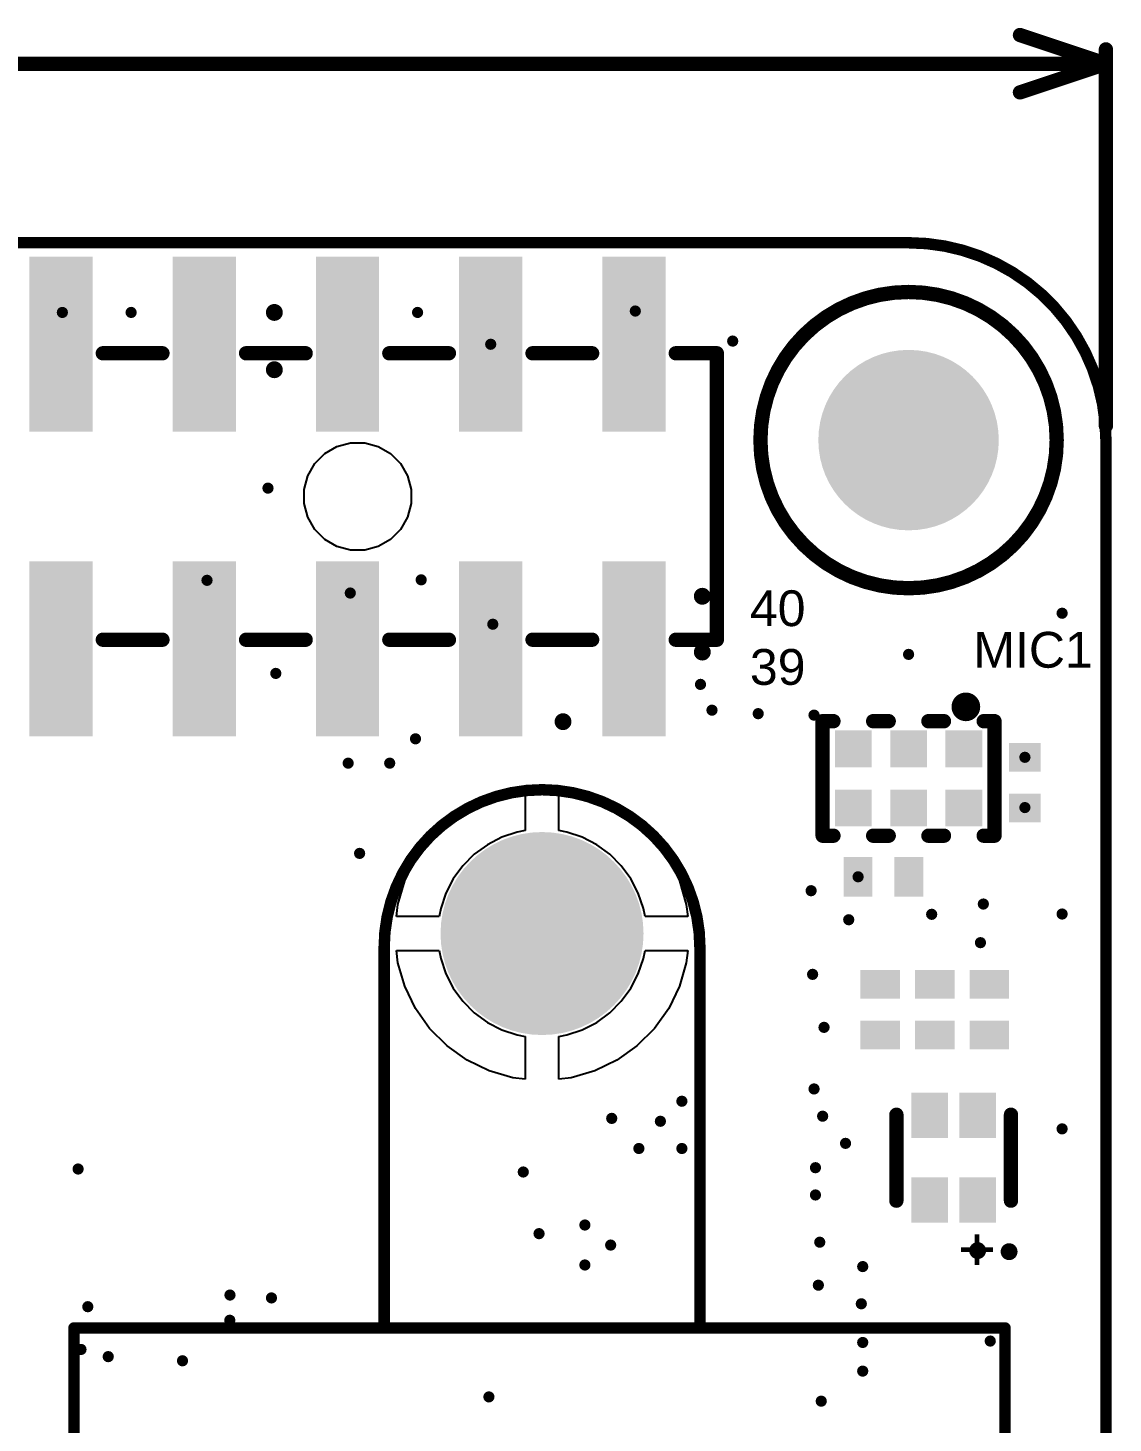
# Model space of a CAD drawing. Header units: inches. Extents: x -6.1 to 65.1, y -0.8 to 59.2.
# Drawn here: x 45.88 to 65.13, y 34.07 to 58.81 of the extents above; entities that cross this region are included whole.
import ezdxf

# ---------------------------------------------------------------- set-up
doc = ezdxf.new("R2010")
doc.units = ezdxf.units.IN
for name, color, linetype in [('Keep-Out Layer', 6, 'Continuous'), ('Mechanical 1', 6, 'Continuous'), ('Pad Holes', 156, 'Continuous'), ('Top Overlay', 2, 'Continuous'), ('Top Paste', 8, 'Continuous'), ('Via Holes', 16, 'Continuous')]:
    doc.layers.add(name, color=color, linetype=linetype)
doc.styles.add('Arial', font='', dxfattribs={"height": 0.2})
doc.styles.get('Arial').set_extended_font_data('Arial')

# ---------------------------------------------------------------- blocks, each defined once
blk = doc.blocks.new('SMD_NUT_M2X5_56X3_1_53MM_2')
at = {"layer": 'Pad Holes'}
h = blk.add_hatch(color=7, dxfattribs=at)
edge = h.paths.add_edge_path()
edge.add_arc((0, 0), 1.8, 0, 360)
at = {"layer": 'Top Paste'}
for p, q in [((-0.936, 2.436), (-0.517, 2.557)), ((-0.517, 2.557), (-0.3, 2.583)), ((-0.3, 2.583), (-0.3, 2.583)), ((-0.3, 2.583), (-0.3, 1.826)), ((0.3, 1.826), (0.3, 2.583)), ((0.3, 2.583), (0.517, 2.557)), ((0.517, 2.557), (0.936, 2.436)), ((-1.684, 1.993), (-1.329, 2.246)), ((-1.329, 2.246), (-0.936, 2.436)), ((0.936, 2.436), (1.329, 2.246)), ((1.329, 2.246), (1.684, 1.993)), ((-1.993, 1.684), (-1.684, 1.993)), ((1.684, 1.993), (1.993, 1.684)), ((-0.441, 1.797), (-0.714, 1.707)), ((-0.3, 1.826), (-0.441, 1.797)), ((0.441, 1.797), (0.3, 1.826)), ((0.3, 1.826), (0.3, 1.826)), ((0.714, 1.707), (0.441, 1.797)), ((-2.246, 1.329), (-1.993, 1.684)), ((-0.97, 1.575), (-1.202, 1.406)), ((-0.714, 1.707), (-0.97, 1.575)), ((0.97, 1.575), (0.714, 1.707)), ((1.202, 1.406), (0.97, 1.575)), ((1.993, 1.684), (2.246, 1.329)), ((-2.436, 0.936), (-2.246, 1.329)), ((-1.202, 1.406), (-1.406, 1.202)), ((1.406, 1.202), (1.202, 1.406)), ((2.246, 1.329), (2.436, 0.936)), ((-1.406, 1.202), (-1.575, 0.97)), ((1.575, 0.97), (1.406, 1.202)), ((-2.557, 0.517), (-2.436, 0.936)), ((-1.575, 0.97), (-1.707, 0.714)), ((1.707, 0.714), (1.575, 0.97)), ((2.436, 0.936), (2.557, 0.517)), ((-2.583, 0.3), (-2.557, 0.517)), ((-1.707, 0.714), (-1.797, 0.441)), ((1.797, 0.441), (1.707, 0.714)), ((2.557, 0.517), (2.583, 0.3)), ((-1.826, 0.3), (-2.583, 0.3)), ((-1.797, 0.441), (-1.826, 0.3)), ((-1.826, 0.3), (-1.826, 0.3)), ((1.826, 0.3), (1.797, 0.441)), ((2.583, 0.3), (1.826, 0.3)), ((2.583, 0.3), (2.583, 0.3)), ((-2.557, -0.517), (-2.583, -0.3)), ((-2.583, -0.3), (-2.583, -0.3)), ((-2.583, -0.3), (-1.826, -0.3)), ((-1.826, -0.3), (-1.797, -0.441)), ((-1.797, -0.441), (-1.707, -0.714)), ((1.707, -0.714), (1.797, -0.441)), ((1.797, -0.441), (1.826, -0.3)), ((1.826, -0.3), (2.583, -0.3)), ((1.826, -0.3), (1.826, -0.3)), ((2.583, -0.3), (2.557, -0.517)), ((-2.436, -0.936), (-2.557, -0.517)), ((-1.707, -0.714), (-1.575, -0.97)), ((1.575, -0.97), (1.707, -0.714)), ((2.557, -0.517), (2.436, -0.936)), ((-2.246, -1.329), (-2.436, -0.936)), ((-1.575, -0.97), (-1.406, -1.202)), ((1.406, -1.202), (1.575, -0.97)), ((2.436, -0.936), (2.246, -1.329)), ((-1.406, -1.202), (-1.202, -1.406)), ((1.202, -1.406), (1.406, -1.202)), ((-1.993, -1.684), (-2.246, -1.329)), ((-1.202, -1.406), (-0.97, -1.575)), ((0.97, -1.575), (1.202, -1.406)), ((2.246, -1.329), (1.993, -1.684)), ((-1.684, -1.993), (-1.993, -1.684)), ((-0.97, -1.575), (-0.714, -1.707)), ((-0.714, -1.707), (-0.441, -1.797)), ((0.441, -1.797), (0.714, -1.707)), ((0.714, -1.707), (0.97, -1.575)), ((1.993, -1.684), (1.684, -1.993)), ((-0.441, -1.797), (-0.3, -1.826)), ((-0.3, -1.826), (-0.3, -2.583)), ((-0.3, -1.826), (-0.3, -1.826)), ((0.3, -1.826), (0.441, -1.797)), ((0.3, -2.583), (0.3, -1.826)), ((-1.329, -2.246), (-1.684, -1.993)), ((1.684, -1.993), (1.329, -2.246)), ((-0.936, -2.436), (-1.329, -2.246)), ((-0.517, -2.557), (-0.936, -2.436)), ((0.936, -2.436), (0.517, -2.557)), ((1.329, -2.246), (0.936, -2.436)), ((-0.3, -2.583), (-0.517, -2.557)), ((0.517, -2.557), (0.3, -2.583)), ((0.3, -2.583), (0.3, -2.583))]:
    blk.add_line(p, q, dxfattribs=at)
blk = doc.blocks.new('HDR_SMD_40P_P2_54_V_M_R2_C20_S7_8_EH_4')
at = {"layer": 'Top Paste'}
for points in [[(14.531, 1.149), (13.409, 1.149), (13.409, 4.251), (14.531, 4.251)], [(17.071, 1.149), (15.949, 1.149), (15.949, 4.251), (17.071, 4.251)], [(19.611, 1.149), (18.489, 1.149), (18.489, 4.251), (19.611, 4.251)], [(22.151, 1.149), (21.029, 1.149), (21.029, 4.251), (22.151, 4.251)], [(24.691, 1.149), (23.569, 1.149), (23.569, 4.251), (24.691, 4.251)], [(14.531, -4.251), (13.409, -4.251), (13.409, -1.149), (14.531, -1.149)], [(17.071, -4.251), (15.949, -4.251), (15.949, -1.149), (17.071, -1.149)], [(19.611, -4.251), (18.489, -4.251), (18.489, -1.149), (19.611, -1.149)], [(22.151, -4.251), (21.029, -4.251), (21.029, -1.149), (22.151, -1.149)], [(24.691, -4.251), (23.569, -4.251), (23.569, -1.149), (24.691, -1.149)]]:
    blk.add_hatch(color=8, dxfattribs=at).paths.add_polyline_path(points)
at = {"layer": 'Keep-Out Layer'}
for p, q in [((18.47, 0.583), (18.647, 0.76)), ((18.47, 0.583), (18.647, 0.76)), ((18.647, 0.76), (18.863, 0.885)), ((18.647, 0.76), (18.863, 0.885)), ((18.863, 0.885), (19.105, 0.95)), ((18.863, 0.885), (19.105, 0.95)), ((19.105, 0.95), (19.355, 0.95)), ((19.105, 0.95), (19.355, 0.95)), ((19.355, 0.95), (19.597, 0.885)), ((19.355, 0.95), (19.597, 0.885)), ((19.597, 0.885), (19.813, 0.76)), ((19.597, 0.885), (19.813, 0.76)), ((19.813, 0.76), (19.99, 0.583)), ((19.813, 0.76), (19.99, 0.583)), ((18.345, 0.367), (18.47, 0.583)), ((18.345, 0.367), (18.47, 0.583)), ((19.99, 0.583), (20.115, 0.367)), ((19.99, 0.583), (20.115, 0.367)), ((18.28, 0.125), (18.345, 0.367)), ((18.28, 0.125), (18.345, 0.367)), ((20.115, 0.367), (20.18, 0.125)), ((20.115, 0.367), (20.18, 0.125)), ((18.28, 0), (18.28, 0.125)), ((18.28, 0), (18.28, 0.125)), ((18.28, -0.125), (18.28, 0)), ((18.28, -0.125), (18.28, 0)), ((20.18, 0.125), (20.18, 0)), ((20.18, 0.125), (20.18, 0)), ((20.18, 0), (20.18, 0)), ((20.18, 0), (20.18, -0.125)), ((20.18, 0), (20.18, 0)), ((20.18, 0), (20.18, 0)), ((20.18, 0), (20.18, -0.125)), ((20.18, 0), (20.18, 0)), ((18.345, -0.367), (18.28, -0.125)), ((18.345, -0.367), (18.28, -0.125)), ((20.18, -0.125), (20.115, -0.367)), ((20.18, -0.125), (20.115, -0.367)), ((18.47, -0.583), (18.345, -0.367)), ((18.47, -0.583), (18.345, -0.367)), ((20.115, -0.367), (19.99, -0.583)), ((20.115, -0.367), (19.99, -0.583)), ((18.647, -0.76), (18.47, -0.583)), ((18.647, -0.76), (18.47, -0.583)), ((19.99, -0.583), (19.813, -0.76)), ((19.99, -0.583), (19.813, -0.76)), ((18.863, -0.885), (18.647, -0.76)), ((18.863, -0.885), (18.647, -0.76)), ((19.105, -0.95), (18.863, -0.885)), ((19.105, -0.95), (18.863, -0.885)), ((19.355, -0.95), (19.105, -0.95)), ((19.355, -0.95), (19.105, -0.95)), ((19.597, -0.885), (19.355, -0.95)), ((19.597, -0.885), (19.355, -0.95)), ((19.813, -0.76), (19.597, -0.885)), ((19.813, -0.76), (19.597, -0.885))]:
    blk.add_line(p, q, dxfattribs=at)
for points, const_width in [([(20.18, 0, 1), (18.28, 0, 1)], 0.00254), ([(18.279, 0, 1), (18.281, 0, 1)], 0.00127), ([(20.179, 0, 1), (20.181, 0, 1)], 0.00127)]:
    blk.add_lwpolyline(points, format="xyb", close=True, dxfattribs=dict(at, const_width=const_width))
at = {"layer": 'Mechanical 1'}
for points, const_width in [([(20.18, 0, 1), (18.28, 0, 1)], 0.00254), ([(18.279, 0, 1), (18.281, 0, 1)], 0.00127), ([(20.179, 0, 1), (20.181, 0, 1)], 0.00127)]:
    blk.add_lwpolyline(points, format="xyb", close=True, dxfattribs=dict(at, const_width=const_width))
at = {"layer": 'Top Overlay', "const_width": 0.254}
for points in [[(14.711, 2.54), (15.769, 2.54)], [(14.711, 2.54), (15.769, 2.54)], [(17.251, 2.54), (18.309, 2.54)], [(17.251, 2.54), (18.309, 2.54)], [(19.791, 2.54), (20.849, 2.54)], [(19.791, 2.54), (20.849, 2.54)], [(22.331, 2.54), (23.389, 2.54)], [(22.331, 2.54), (23.389, 2.54)], [(24.871, 2.54), (25.6, 2.54)], [(24.871, 2.54), (25.6, 2.54)], [(25.6, -2.54), (25.6, 2.54)], [(14.711, -2.54), (15.769, -2.54)], [(14.711, -2.54), (15.769, -2.54)], [(17.251, -2.54), (18.309, -2.54)], [(17.251, -2.54), (18.309, -2.54)], [(19.791, -2.54), (20.849, -2.54)], [(19.791, -2.54), (20.849, -2.54)], [(22.331, -2.54), (23.389, -2.54)], [(22.331, -2.54), (23.389, -2.54)], [(24.871, -2.54), (25.6, -2.54)], [(24.871, -2.54), (25.6, -2.54)]]:
    blk.add_lwpolyline(points, dxfattribs=at)
at = {"layer": 'Top Overlay', "const_width": 0.127}
for points in [[(14.648, 2.54, 1), (14.775, 2.54, 1)], [(14.648, 2.54, 1), (14.775, 2.54, 1)], [(15.705, 2.54, 1), (15.832, 2.54, 1)], [(15.705, 2.54, 1), (15.832, 2.54, 1)], [(17.188, 2.54, 1), (17.315, 2.54, 1)], [(17.188, 2.54, 1), (17.315, 2.54, 1)], [(18.245, 2.54, 1), (18.372, 2.54, 1)], [(18.245, 2.54, 1), (18.372, 2.54, 1)], [(19.728, 2.54, 1), (19.855, 2.54, 1)], [(19.728, 2.54, 1), (19.855, 2.54, 1)], [(20.785, 2.54, 1), (20.912, 2.54, 1)], [(20.785, 2.54, 1), (20.912, 2.54, 1)], [(22.268, 2.54, 1), (22.395, 2.54, 1)], [(22.268, 2.54, 1), (22.395, 2.54, 1)], [(23.325, 2.54, 1), (23.452, 2.54, 1)], [(23.325, 2.54, 1), (23.452, 2.54, 1)], [(24.808, 2.54, 1), (24.935, 2.54, 1)], [(24.808, 2.54, 1), (24.935, 2.54, 1)], [(25.537, 2.54, 1), (25.664, 2.54, 1)], [(25.537, 2.54, 1), (25.664, 2.54, 1)], [(25.537, 2.54, 1), (25.664, 2.54, 1)], [(14.648, -2.54, 1), (14.775, -2.54, 1)], [(14.648, -2.54, 1), (14.775, -2.54, 1)], [(15.705, -2.54, 1), (15.832, -2.54, 1)], [(15.705, -2.54, 1), (15.832, -2.54, 1)], [(17.188, -2.54, 1), (17.315, -2.54, 1)], [(17.188, -2.54, 1), (17.315, -2.54, 1)], [(18.245, -2.54, 1), (18.372, -2.54, 1)], [(18.245, -2.54, 1), (18.372, -2.54, 1)], [(19.728, -2.54, 1), (19.855, -2.54, 1)], [(19.728, -2.54, 1), (19.855, -2.54, 1)], [(20.785, -2.54, 1), (20.912, -2.54, 1)], [(20.785, -2.54, 1), (20.912, -2.54, 1)], [(22.268, -2.54, 1), (22.395, -2.54, 1)], [(22.268, -2.54, 1), (22.395, -2.54, 1)], [(23.325, -2.54, 1), (23.452, -2.54, 1)], [(23.325, -2.54, 1), (23.452, -2.54, 1)], [(24.808, -2.54, 1), (24.935, -2.54, 1)], [(24.808, -2.54, 1), (24.935, -2.54, 1)], [(25.537, -2.54, 1), (25.664, -2.54, 1)], [(25.537, -2.54, 1), (25.664, -2.54, 1)], [(25.537, -2.54, 1), (25.664, -2.54, 1)]]:
    blk.add_lwpolyline(points, format="xyb", close=True, dxfattribs=at)
blk = doc.blocks.new('M3_63')
at = {"layer": 'Pad Holes'}
h = blk.add_hatch(color=7, dxfattribs=at)
edge = h.paths.add_edge_path()
edge.add_arc((0, 0), 1.6, 0, 360)
at = {"layer": 'Top Overlay'}
for points, const_width in [([(2.627, 0, 1), (-2.627, 0, 1)], 0.254), ([(-2.691, 0, 1), (-2.564, 0, 1)], 0.127), ([(2.564, 0, 1), (2.691, 0, 1)], 0.127)]:
    blk.add_lwpolyline(points, format="xyb", close=True, dxfattribs=dict(at, const_width=const_width))
blk = doc.blocks.new('MIC_SMD_6P_L2_8_W1_9_P0_98_TL_75')
at = {"layer": 'Top Paste'}
for points in [[(-0.851, 1.306), (-0.199, 1.306), (-0.199, 0.654), (-0.851, 0.654)], [(0.851, 0.654), (0.199, 0.654), (0.199, 1.306), (0.851, 1.306)], [(-0.851, 0.326), (-0.199, 0.326), (-0.199, -0.326), (-0.851, -0.326)], [(0.851, -0.326), (0.199, -0.326), (0.199, 0.326), (0.851, 0.326)], [(-0.851, -0.654), (-0.199, -0.654), (-0.199, -1.306), (-0.851, -1.306)], [(0.851, -1.306), (0.199, -1.306), (0.199, -0.654), (0.851, -0.654)]]:
    blk.add_hatch(color=8, dxfattribs=at).paths.add_polyline_path(points)
at = {"layer": 'Top Overlay', "const_width": 0.254}
for points in [[(1.016, 1.524), (-1.016, 1.524)], [(-1.016, 1.332), (-1.016, 1.524)], [(1.016, 1.332), (1.016, 1.524)], [(-1.016, 0.352), (-1.016, 0.628)], [(1.016, 0.352), (1.016, 0.628)], [(-1.016, -0.628), (-1.016, -0.352)], [(1.016, -0.628), (1.016, -0.352)], [(-1.016, -1.524), (-1.016, -1.332)], [(1.016, -1.524), (1.016, -1.332)], [(1.016, -1.524), (-1.016, -1.524)]]:
    blk.add_lwpolyline(points, dxfattribs=at)
at = {"layer": 'Top Overlay'}
for points, const_width in [([(-1.079, 1.524, 1), (-0.952, 1.524, 1)], 0.127), ([(-1.079, 1.524, 1), (-0.952, 1.524, 1)], 0.127), ([(0.952, 1.524, 1), (1.079, 1.524, 1)], 0.127), ([(0.952, 1.524, 1), (1.079, 1.524, 1)], 0.127), ([(-1.143, 1.016, 1), (-1.397, 1.016, 1)], 0.254), ([(-1.079, 1.332, 1), (-0.952, 1.332, 1)], 0.127), ([(0.952, 1.332, 1), (1.079, 1.332, 1)], 0.127), ([(-1.46, 1.016, 1), (-1.333, 1.016, 1)], 0.127), ([(-1.206, 1.016, 1), (-1.079, 1.016, 1)], 0.127), ([(-1.079, 0.628, 1), (-0.952, 0.628, 1)], 0.127), ([(0.952, 0.628, 1), (1.079, 0.628, 1)], 0.127), ([(-1.079, 0.352, 1), (-0.952, 0.352, 1)], 0.127), ([(0.952, 0.352, 1), (1.079, 0.352, 1)], 0.127), ([(-1.079, -0.352, 1), (-0.952, -0.352, 1)], 0.127), ([(0.952, -0.352, 1), (1.079, -0.352, 1)], 0.127), ([(-1.079, -0.628, 1), (-0.952, -0.628, 1)], 0.127), ([(0.952, -0.628, 1), (1.079, -0.628, 1)], 0.127), ([(-1.079, -1.332, 1), (-0.952, -1.332, 1)], 0.127), ([(0.952, -1.332, 1), (1.079, -1.332, 1)], 0.127), ([(-1.079, -1.524, 1), (-0.952, -1.524, 1)], 0.127), ([(-1.079, -1.524, 1), (-0.952, -1.524, 1)], 0.127), ([(0.952, -1.524, 1), (1.079, -1.524, 1)], 0.127), ([(0.952, -1.524, 1), (1.079, -1.524, 1)], 0.127)]:
    blk.add_lwpolyline(points, format="xyb", close=True, dxfattribs=dict(at, const_width=const_width))
blk = doc.blocks.new('R0402_89')
at = {"layer": 'Top Paste'}
for points in [[(-0.705, -0.35), (-0.705, 0.35), (-0.195, 0.35), (-0.195, -0.35)], [(0.195, -0.35), (0.195, 0.35), (0.705, 0.35), (0.705, -0.35)]]:
    blk.add_hatch(color=8, dxfattribs=at).paths.add_polyline_path(points)
blk = doc.blocks.new('R0402_91')
at = {"layer": 'Top Paste'}
for points in [[(-0.705, -0.35), (-0.705, 0.35), (-0.195, 0.35), (-0.195, -0.35)], [(0.195, -0.35), (0.195, 0.35), (0.705, 0.35), (0.705, -0.35)]]:
    blk.add_hatch(color=8, dxfattribs=at).paths.add_polyline_path(points)
blk = doc.blocks.new('R0402_94')
at = {"layer": 'Top Paste'}
for points in [[(-0.705, -0.35), (-0.705, 0.35), (-0.195, 0.35), (-0.195, -0.35)], [(0.195, -0.35), (0.195, 0.35), (0.705, 0.35), (0.705, -0.35)]]:
    blk.add_hatch(color=8, dxfattribs=at).paths.add_polyline_path(points)
blk = doc.blocks.new('R0402_103')
at = {"layer": 'Top Paste'}
for points in [[(-0.705, -0.35), (-0.705, 0.35), (-0.195, 0.35), (-0.195, -0.35)], [(0.195, -0.35), (0.195, 0.35), (0.705, 0.35), (0.705, -0.35)]]:
    blk.add_hatch(color=8, dxfattribs=at).paths.add_polyline_path(points)
blk = doc.blocks.new('LED_ARRAY_SMD_4P_L1_6_W1_5_BR_XL_1615RGBC_RF_161')
at = {"layer": 'Top Paste'}
for points in [[(-0.35, 0.1), (-1.15, 0.1), (-1.15, 0.75), (-0.35, 0.75)], [(1.15, 0.1), (0.35, 0.1), (0.35, 0.75), (1.15, 0.75)], [(-0.35, -0.75), (-1.15, -0.75), (-1.15, -0.1), (-0.35, -0.1)], [(1.15, -0.75), (0.35, -0.75), (0.35, -0.1), (1.15, -0.1)]]:
    blk.add_hatch(color=8, dxfattribs=at).paths.add_polyline_path(points)
at = {"layer": 'Top Overlay', "const_width": 0.254}
for points in [[(0.762, 1.016), (-0.762, 1.016)], [(0.762, -1.016), (-0.762, -1.016)]]:
    blk.add_lwpolyline(points, dxfattribs=at)
at = {"layer": 'Top Overlay', "const_width": 0.127}
for points in [[(-0.825, 1.016, 1), (-0.698, 1.016, 1)], [(0.699, 1.016, 1), (0.826, 1.016, 1)], [(-0.825, -1.016, 1), (-0.698, -1.016, 1)], [(0.699, -1.016, 1), (0.826, -1.016, 1)]]:
    blk.add_lwpolyline(points, format="xyb", close=True, dxfattribs=at)
at = {"layer": 'Top Overlay', "style": 'Arial'}
blk.add_text('+', height=0.8, rotation=-180, dxfattribs=at).set_placement((1.957, 0.8))
blk = doc.blocks.new('C0402_202')
at = {"layer": 'Top Paste'}
for points in [[(-0.705, -0.28), (-0.705, 0.28), (-0.195, 0.28), (-0.195, -0.28)], [(0.195, -0.28), (0.195, 0.28), (0.705, 0.28), (0.705, -0.28)]]:
    blk.add_hatch(color=8, dxfattribs=at).paths.add_polyline_path(points)

msp = doc.modelspace()

# ---------------------------------------------------------------- hatches: boundary and pattern name
at = {"layer": 'Via Holes'}
h = msp.add_hatch(color=7, dxfattribs=at)
edge = h.paths.add_edge_path()
edge.add_arc((46.494, 53.764), 0.1, 0, 360)
h = msp.add_hatch(color=7, dxfattribs=at)
edge = h.paths.add_edge_path()
edge.add_arc((47.713, 53.764), 0.1, 0, 360)
h = msp.add_hatch(color=7, dxfattribs=at)
edge = h.paths.add_edge_path()
edge.add_arc((50.253, 53.764), 0.15, 0, 360)
h = msp.add_hatch(color=7, dxfattribs=at)
edge = h.paths.add_edge_path()
edge.add_arc((52.793, 53.764), 0.1, 0, 360)
h = msp.add_hatch(color=7, dxfattribs=at)
edge = h.paths.add_edge_path()
edge.add_arc((56.654, 53.789), 0.1, 0, 360)
h = msp.add_hatch(color=7, dxfattribs=at)
edge = h.paths.add_edge_path()
edge.add_arc((54.09, 53.2), 0.1, 0, 360)
h = msp.add_hatch(color=7, dxfattribs=at)
edge = h.paths.add_edge_path()
edge.add_arc((58.381, 53.256), 0.1, 0, 360)
h = msp.add_hatch(color=7, dxfattribs=at)
edge = h.paths.add_edge_path()
edge.add_arc((50.253, 52.748), 0.15, 0, 360)
h = msp.add_hatch(color=7, dxfattribs=at)
edge = h.paths.add_edge_path()
edge.add_arc((50.14, 50.648), 0.1, 0, 360)
h = msp.add_hatch(color=7, dxfattribs=at)
edge = h.paths.add_edge_path()
edge.add_arc((49.059, 49.014), 0.1, 0, 360)
h = msp.add_hatch(color=7, dxfattribs=at)
edge = h.paths.add_edge_path()
edge.add_arc((52.857, 49.022), 0.1, 0, 360)
h = msp.add_hatch(color=7, dxfattribs=at)
edge = h.paths.add_edge_path()
edge.add_arc((51.599, 48.788), 0.1, 0, 360)
h = msp.add_hatch(color=7, dxfattribs=at)
edge = h.paths.add_edge_path()
edge.add_arc((57.842, 48.731), 0.15, 0, 360)
h = msp.add_hatch(color=7, dxfattribs=at)
edge = h.paths.add_edge_path()
edge.add_arc((64.223, 48.43), 0.1, 0, 360)
h = msp.add_hatch(color=7, dxfattribs=at)
edge = h.paths.add_edge_path()
edge.add_arc((54.127, 48.235), 0.1, 0, 360)
h = msp.add_hatch(color=7, dxfattribs=at)
edge = h.paths.add_edge_path()
edge.add_arc((57.842, 47.741), 0.15, 0, 360)
h = msp.add_hatch(color=7, dxfattribs=at)
edge = h.paths.add_edge_path()
edge.add_arc((61.5, 47.7), 0.1, 0, 360)
h = msp.add_hatch(color=7, dxfattribs=at)
edge = h.paths.add_edge_path()
edge.add_arc((50.279, 47.363), 0.1, 0, 360)
h = msp.add_hatch(color=7, dxfattribs=at)
edge = h.paths.add_edge_path()
edge.add_arc((57.81, 47.168), 0.1, 0, 360)
h = msp.add_hatch(color=7, dxfattribs=at)
edge = h.paths.add_edge_path()
edge.add_arc((58.014, 46.711), 0.1, 0, 360)
h = msp.add_hatch(color=7, dxfattribs=at)
edge = h.paths.add_edge_path()
edge.add_arc((55.372, 46.507), 0.15, 0, 360)
h = msp.add_hatch(color=7, dxfattribs=at)
edge = h.paths.add_edge_path()
edge.add_arc((58.833, 46.649), 0.1, 0, 360)
h = msp.add_hatch(color=7, dxfattribs=at)
edge = h.paths.add_edge_path()
edge.add_arc((59.824, 46.623), 0.1, 0, 360)
h = msp.add_hatch(color=7, dxfattribs=at)
edge = h.paths.add_edge_path()
edge.add_arc((52.756, 46.203), 0.1, 0, 360)
h = msp.add_hatch(color=7, dxfattribs=at)
edge = h.paths.add_edge_path()
edge.add_arc((51.562, 45.771), 0.1, 0, 360)
h = msp.add_hatch(color=7, dxfattribs=at)
edge = h.paths.add_edge_path()
edge.add_arc((52.299, 45.771), 0.1, 0, 360)
h = msp.add_hatch(color=7, dxfattribs=at)
edge = h.paths.add_edge_path()
edge.add_arc((63.563, 45.875), 0.1, 0, 360)
h = msp.add_hatch(color=7, dxfattribs=at)
edge = h.paths.add_edge_path()
edge.add_arc((63.563, 44.984), 0.1, 0, 360)
h = msp.add_hatch(color=7, dxfattribs=at)
edge = h.paths.add_edge_path()
edge.add_arc((60.001, 44.464), 0.1, 0, 360)
h = msp.add_hatch(color=7, dxfattribs=at)
edge = h.paths.add_edge_path()
edge.add_arc((51.765, 44.171), 0.1, 0, 360)
h = msp.add_hatch(color=7, dxfattribs=at)
edge = h.paths.add_edge_path()
edge.add_arc((60.605, 43.756), 0.1, 0, 360)
h = msp.add_hatch(color=7, dxfattribs=at)
edge = h.paths.add_edge_path()
edge.add_arc((59.772, 43.509), 0.1, 0, 360)
h = msp.add_hatch(color=7, dxfattribs=at)
edge = h.paths.add_edge_path()
edge.add_arc((62.826, 43.273), 0.1, 0, 360)
h = msp.add_hatch(color=7, dxfattribs=at)
edge = h.paths.add_edge_path()
edge.add_arc((60.439, 42.994), 0.1, 0, 360)
h = msp.add_hatch(color=7, dxfattribs=at)
edge = h.paths.add_edge_path()
edge.add_arc((61.91, 43.091), 0.1, 0, 360)
h = msp.add_hatch(color=7, dxfattribs=at)
edge = h.paths.add_edge_path()
edge.add_arc((64.223, 43.096), 0.1, 0, 360)
h = msp.add_hatch(color=7, dxfattribs=at)
edge = h.paths.add_edge_path()
edge.add_arc((62.775, 42.588), 0.1, 0, 360)
h = msp.add_hatch(color=7, dxfattribs=at)
edge = h.paths.add_edge_path()
edge.add_arc((59.798, 42.026), 0.1, 0, 360)
h = msp.add_hatch(color=7, dxfattribs=at)
edge = h.paths.add_edge_path()
edge.add_arc((60.001, 41.086), 0.1, 0, 360)
h = msp.add_hatch(color=7, dxfattribs=at)
edge = h.paths.add_edge_path()
edge.add_arc((59.824, 39.994), 0.1, 0, 360)
h = msp.add_hatch(color=7, dxfattribs=at)
edge = h.paths.add_edge_path()
edge.add_arc((57.48, 39.776), 0.1, 0, 360)
h = msp.add_hatch(color=7, dxfattribs=at)
edge = h.paths.add_edge_path()
edge.add_arc((59.976, 39.511), 0.1, 0, 360)
h = msp.add_hatch(color=7, dxfattribs=at)
edge = h.paths.add_edge_path()
edge.add_arc((56.236, 39.472), 0.1, 0, 360)
h = msp.add_hatch(color=7, dxfattribs=at)
edge = h.paths.add_edge_path()
edge.add_arc((57.099, 39.421), 0.1, 0, 360)
h = msp.add_hatch(color=7, dxfattribs=at)
edge = h.paths.add_edge_path()
edge.add_arc((64.223, 39.286), 0.1, 0, 360)
h = msp.add_hatch(color=7, dxfattribs=at)
edge = h.paths.add_edge_path()
edge.add_arc((60.382, 39.029), 0.1, 0, 360)
h = msp.add_hatch(color=7, dxfattribs=at)
edge = h.paths.add_edge_path()
edge.add_arc((56.718, 38.938), 0.1, 0, 360)
h = msp.add_hatch(color=7, dxfattribs=at)
edge = h.paths.add_edge_path()
edge.add_arc((57.48, 38.938), 0.1, 0, 360)
h = msp.add_hatch(color=7, dxfattribs=at)
edge = h.paths.add_edge_path()
edge.add_arc((46.773, 38.574), 0.1, 0, 360)
h = msp.add_hatch(color=7, dxfattribs=at)
edge = h.paths.add_edge_path()
edge.add_arc((54.667, 38.521), 0.1, 0, 360)
h = msp.add_hatch(color=7, dxfattribs=at)
edge = h.paths.add_edge_path()
edge.add_arc((59.849, 38.597), 0.1, 0, 360)
h = msp.add_hatch(color=7, dxfattribs=at)
edge = h.paths.add_edge_path()
edge.add_arc((59.849, 38.114), 0.1, 0, 360)
h = msp.add_hatch(color=7, dxfattribs=at)
edge = h.paths.add_edge_path()
edge.add_arc((55.76, 37.581), 0.1, 0, 360)
h = msp.add_hatch(color=7, dxfattribs=at)
edge = h.paths.add_edge_path()
edge.add_arc((54.947, 37.428), 0.1, 0, 360)
h = msp.add_hatch(color=7, dxfattribs=at)
edge = h.paths.add_edge_path()
edge.add_arc((59.925, 37.276), 0.1, 0, 360)
h = msp.add_hatch(color=7, dxfattribs=at)
edge = h.paths.add_edge_path()
edge.add_arc((56.217, 37.225), 0.1, 0, 360)
h = msp.add_hatch(color=7, dxfattribs=at)
edge = h.paths.add_edge_path()
edge.add_arc((62.725, 37.127), 0.15, 0, 360)
h = msp.add_hatch(color=7, dxfattribs=at)
edge = h.paths.add_edge_path()
edge.add_arc((63.283, 37.108), 0.15, 0, 360)
h = msp.add_hatch(color=7, dxfattribs=at)
edge = h.paths.add_edge_path()
edge.add_arc((55.76, 36.872), 0.1, 0, 360)
h = msp.add_hatch(color=7, dxfattribs=at)
edge = h.paths.add_edge_path()
edge.add_arc((60.687, 36.844), 0.1, 0, 360)
h = msp.add_hatch(color=7, dxfattribs=at)
edge = h.paths.add_edge_path()
edge.add_arc((49.466, 36.339), 0.1, 0, 360)
h = msp.add_hatch(color=7, dxfattribs=at)
edge = h.paths.add_edge_path()
edge.add_arc((50.202, 36.288), 0.1, 0, 360)
h = msp.add_hatch(color=7, dxfattribs=at)
edge = h.paths.add_edge_path()
edge.add_arc((59.9, 36.514), 0.1, 0, 360)
h = msp.add_hatch(color=7, dxfattribs=at)
edge = h.paths.add_edge_path()
edge.add_arc((46.945, 36.132), 0.1, 0, 360)
h = msp.add_hatch(color=7, dxfattribs=at)
edge = h.paths.add_edge_path()
edge.add_arc((60.662, 36.184), 0.1, 0, 360)
h = msp.add_hatch(color=7, dxfattribs=at)
edge = h.paths.add_edge_path()
edge.add_arc((49.463, 35.892), 0.1, 0, 360)
h = msp.add_hatch(color=7, dxfattribs=at)
edge = h.paths.add_edge_path()
edge.add_arc((47.281, 35.755), 0.1, 0, 360)
h = msp.add_hatch(color=7, dxfattribs=at)
edge = h.paths.add_edge_path()
edge.add_arc((46.824, 35.374), 0.1, 0, 360)
h = msp.add_hatch(color=7, dxfattribs=at)
edge = h.paths.add_edge_path()
edge.add_arc((60.687, 35.498), 0.1, 0, 360)
h = msp.add_hatch(color=7, dxfattribs=at)
edge = h.paths.add_edge_path()
edge.add_arc((62.948, 35.523), 0.1, 0, 360)
h = msp.add_hatch(color=7, dxfattribs=at)
edge = h.paths.add_edge_path()
edge.add_arc((47.307, 35.247), 0.1, 0, 360)
h = msp.add_hatch(color=7, dxfattribs=at)
edge = h.paths.add_edge_path()
edge.add_arc((48.624, 35.173), 0.1, 0, 360)
h = msp.add_hatch(color=7, dxfattribs=at)
edge = h.paths.add_edge_path()
edge.add_arc((60.687, 34.99), 0.1, 0, 360)
h = msp.add_hatch(color=7, dxfattribs=at)
edge = h.paths.add_edge_path()
edge.add_arc((54.058, 34.533), 0.1, 0, 360)
h = msp.add_hatch(color=7, dxfattribs=at)
edge = h.paths.add_edge_path()
edge.add_arc((59.951, 34.457), 0.1, 0, 360)

# ---------------------------------------------------------------- linework, layer by layer
at = {"layer": 'Mechanical 1', "const_width": 0.203}
for points in [[(3.5, 55), (61.5, 55)], [(65, 3.5), (65, 51.5)]]:
    msp.add_lwpolyline(points, dxfattribs=at)
at = {"layer": 'Mechanical 1'}
for points, const_width in [([(61.449, 55, 1), (61.551, 55, 1)], 0.102), ([(61.449, 55, 1), (61.551, 55, 1)], 0.101), ([(64.949, 51.5, 1), (65.051, 51.5, 1)], 0.102), ([(64.949, 51.5, 1), (65.051, 51.5, 1)], 0.101), ([(52.68, 50.5, 1), (50.78, 50.5, 1)], 0.01), ([(50.778, 50.5, 1), (50.783, 50.5, 1)], 0.005), ([(52.678, 50.5, 1), (52.683, 50.5, 1)], 0.005)]:
    msp.add_lwpolyline(points, format="xyb", close=True, dxfattribs=dict(at, const_width=const_width))
at = {"layer": 'Mechanical 1', "const_width": 0.203}
msp.add_lwpolyline([(61.5, 55, -0.414214), (65, 51.5)], format="xyb", dxfattribs=at)
at = {"layer": 'Top Overlay'}
for points, const_width in [([(63.476, 58.683), (65, 58.175)], 0.254), ([(65, 51.754), (65, 58.429)], 0.254), ([(36.665, 58.175), (65, 58.175)], 0.254), ([(63.476, 57.667), (65, 58.175)], 0.254), ([(52.2, 42.5), (52.2, 35.8)], 0.203), ([(57.8, 42.5), (57.8, 35.8)], 0.203), ([(46.7, 19.245), (46.7, 35.755)], 0.203), ([(46.7, 35.755), (63.21, 35.755)], 0.203), ([(63.21, 19.245), (63.21, 35.755)], 0.203)]:
    msp.add_lwpolyline(points, dxfattribs=dict(at, const_width=const_width))
for points, const_width in [([(63.412, 58.683, 1), (63.539, 58.683, 1)], 0.127), ([(64.936, 58.429, 1), (65.063, 58.429, 1)], 0.127), ([(64.936, 58.175, 1), (65.063, 58.175, 1)], 0.127), ([(64.936, 58.175, 1), (65.063, 58.175, 1)], 0.127), ([(64.936, 58.175, 1), (65.063, 58.175, 1)], 0.127), ([(63.412, 57.667, 1), (63.539, 57.667, 1)], 0.127), ([(64.936, 51.754, 1), (65.063, 51.754, 1)], 0.127), ([(52.149, 42.5, 1), (52.251, 42.5, 1)], 0.102), ([(52.149, 42.5, 1), (52.251, 42.5, 1)], 0.102), ([(57.749, 42.5, 1), (57.851, 42.5, 1)], 0.102), ([(57.749, 42.5, 1), (57.851, 42.5, 1)], 0.102), ([(52.149, 35.8, 1), (52.251, 35.8, 1)], 0.102), ([(57.749, 35.8, 1), (57.851, 35.8, 1)], 0.102), ([(46.649, 35.755, 1), (46.751, 35.755, 1)], 0.102), ([(46.649, 35.755, 1), (46.751, 35.755, 1)], 0.102), ([(63.159, 35.755, 1), (63.261, 35.755, 1)], 0.102), ([(63.159, 35.755, 1), (63.261, 35.755, 1)], 0.102)]:
    msp.add_lwpolyline(points, format="xyb", close=True, dxfattribs=dict(at, const_width=const_width))
at = {"layer": 'Top Overlay', "const_width": 0.203}
msp.add_lwpolyline([(52.2, 42.5, -1), (57.8, 42.5)], format="xyb", dxfattribs=at)

# ---------------------------------------------------------------- block references
for name, p in [('HDR_SMD_40P_P2_54_V_M_R2_C20_S7_8_EH_4', (32.5, 50.5)), ('M3_63', (61.5, 51.5)), ('SMD_NUT_M2X5_56X3_1_53MM_2', (55, 42.75)), ('R0402_103', (61.055, 43.756))]:
    msp.add_blockref(name, p)
for name, p, rotation in [('MIC_SMD_6P_L2_8_W1_9_P0_98_TL_75', (61.5, 45.5), 270), ('C0402_202', (63.563, 45.425), 270), ('R0402_94', (60.997, 41.4), 90), ('R0402_91', (61.965, 41.4), 90), ('R0402_89', (62.933, 41.4), 90), ('LED_ARRAY_SMD_4P_L1_6_W1_5_BR_XL_1615RGBC_RF_161', (62.3, 38.775), 270)]:
    msp.add_blockref(name, p, dxfattribs=dict(rotation=rotation))

# ---------------------------------------------------------------- texts
at = {"layer": 'Top Overlay', "style": 'Arial'}
for s, p in [('40', (58.686, 48.201)), ('MIC1', (62.648, 47.464)), ('39', (58.686, 47.16))]:
    msp.add_text(s, height=0.635, rotation=360, dxfattribs=at).set_placement(p)

doc.saveas('drawing.dxf')
